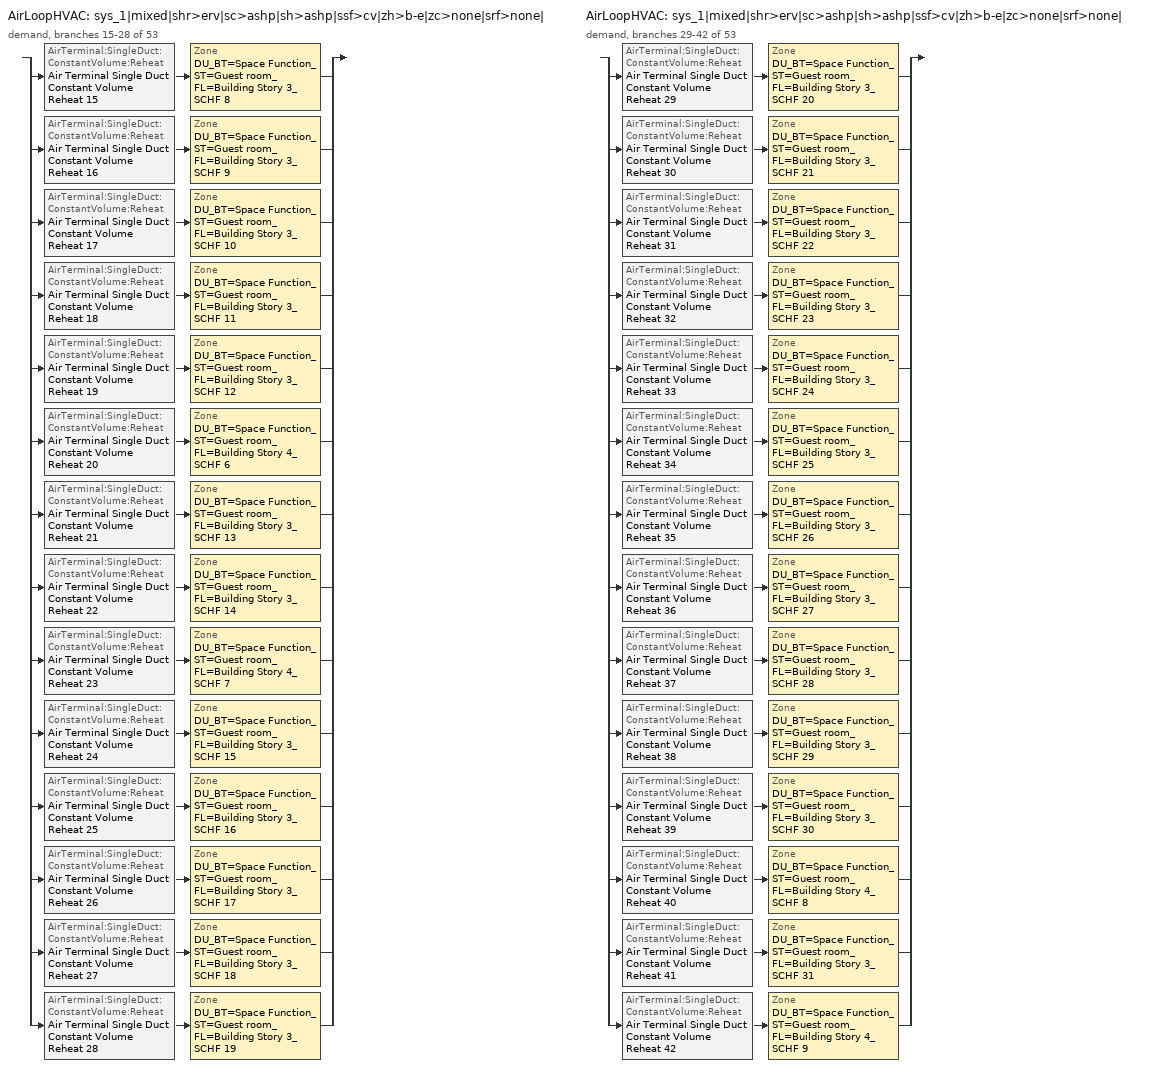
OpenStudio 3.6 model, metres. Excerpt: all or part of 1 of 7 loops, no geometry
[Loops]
AirLoopHVAC 'sys_1|mixed|shr>erv|sc>ashp|sh>ashp|ssf>cv|zh>b-e|zc>none|srf>none|'
 demand, branches 15-28 of 53: split
  | AirTerminal:SingleDuct:ConstantVolume:Reheat 'Air Terminal Single Duct Constant Volume Reheat 15' > Zone 'DU_BT=Space Function_ST=Guest room_FL=Building Story 3_SCHF 8'
  | AirTerminal:SingleDuct:ConstantVolume:Reheat 'Air Terminal Single Duct Constant Volume Reheat 16' > Zone 'DU_BT=Space Function_ST=Guest room_FL=Building Story 3_SCHF 9'
  | AirTerminal:SingleDuct:ConstantVolume:Reheat 'Air Terminal Single Duct Constant Volume Reheat 17' > Zone 'DU_BT=Space Function_ST=Guest room_FL=Building Story 3_SCHF 10'
  | AirTerminal:SingleDuct:ConstantVolume:Reheat 'Air Terminal Single Duct Constant Volume Reheat 18' > Zone 'DU_BT=Space Function_ST=Guest room_FL=Building Story 3_SCHF 11'
  | AirTerminal:SingleDuct:ConstantVolume:Reheat 'Air Terminal Single Duct Constant Volume Reheat 19' > Zone 'DU_BT=Space Function_ST=Guest room_FL=Building Story 3_SCHF 12'
  | AirTerminal:SingleDuct:ConstantVolume:Reheat 'Air Terminal Single Duct Constant Volume Reheat 20' > Zone 'DU_BT=Space Function_ST=Guest room_FL=Building Story 4_SCHF 6'
  | AirTerminal:SingleDuct:ConstantVolume:Reheat 'Air Terminal Single Duct Constant Volume Reheat 21' > Zone 'DU_BT=Space Function_ST=Guest room_FL=Building Story 3_SCHF 13'
  | AirTerminal:SingleDuct:ConstantVolume:Reheat 'Air Terminal Single Duct Constant Volume Reheat 22' > Zone 'DU_BT=Space Function_ST=Guest room_FL=Building Story 3_SCHF 14'
  | AirTerminal:SingleDuct:ConstantVolume:Reheat 'Air Terminal Single Duct Constant Volume Reheat 23' > Zone 'DU_BT=Space Function_ST=Guest room_FL=Building Story 4_SCHF 7'
  | AirTerminal:SingleDuct:ConstantVolume:Reheat 'Air Terminal Single Duct Constant Volume Reheat 24' > Zone 'DU_BT=Space Function_ST=Guest room_FL=Building Story 3_SCHF 15'
  | AirTerminal:SingleDuct:ConstantVolume:Reheat 'Air Terminal Single Duct Constant Volume Reheat 25' > Zone 'DU_BT=Space Function_ST=Guest room_FL=Building Story 3_SCHF 16'
  | AirTerminal:SingleDuct:ConstantVolume:Reheat 'Air Terminal Single Duct Constant Volume Reheat 26' > Zone 'DU_BT=Space Function_ST=Guest room_FL=Building Story 3_SCHF 17'
  | AirTerminal:SingleDuct:ConstantVolume:Reheat 'Air Terminal Single Duct Constant Volume Reheat 27' > Zone 'DU_BT=Space Function_ST=Guest room_FL=Building Story 3_SCHF 18'
  | AirTerminal:SingleDuct:ConstantVolume:Reheat 'Air Terminal Single Duct Constant Volume Reheat 28' > Zone 'DU_BT=Space Function_ST=Guest room_FL=Building Story 3_SCHF 19'
AirLoopHVAC 'sys_1|mixed|shr>erv|sc>ashp|sh>ashp|ssf>cv|zh>b-e|zc>none|srf>none|'
 demand, branches 29-42 of 53: split
  | AirTerminal:SingleDuct:ConstantVolume:Reheat 'Air Terminal Single Duct Constant Volume Reheat 29' > Zone 'DU_BT=Space Function_ST=Guest room_FL=Building Story 3_SCHF 20'
  | AirTerminal:SingleDuct:ConstantVolume:Reheat 'Air Terminal Single Duct Constant Volume Reheat 30' > Zone 'DU_BT=Space Function_ST=Guest room_FL=Building Story 3_SCHF 21'
  | AirTerminal:SingleDuct:ConstantVolume:Reheat 'Air Terminal Single Duct Constant Volume Reheat 31' > Zone 'DU_BT=Space Function_ST=Guest room_FL=Building Story 3_SCHF 22'
  | AirTerminal:SingleDuct:ConstantVolume:Reheat 'Air Terminal Single Duct Constant Volume Reheat 32' > Zone 'DU_BT=Space Function_ST=Guest room_FL=Building Story 3_SCHF 23'
  | AirTerminal:SingleDuct:ConstantVolume:Reheat 'Air Terminal Single Duct Constant Volume Reheat 33' > Zone 'DU_BT=Space Function_ST=Guest room_FL=Building Story 3_SCHF 24'
  | AirTerminal:SingleDuct:ConstantVolume:Reheat 'Air Terminal Single Duct Constant Volume Reheat 34' > Zone 'DU_BT=Space Function_ST=Guest room_FL=Building Story 3_SCHF 25'
  | AirTerminal:SingleDuct:ConstantVolume:Reheat 'Air Terminal Single Duct Constant Volume Reheat 35' > Zone 'DU_BT=Space Function_ST=Guest room_FL=Building Story 3_SCHF 26'
  | AirTerminal:SingleDuct:ConstantVolume:Reheat 'Air Terminal Single Duct Constant Volume Reheat 36' > Zone 'DU_BT=Space Function_ST=Guest room_FL=Building Story 3_SCHF 27'
  | AirTerminal:SingleDuct:ConstantVolume:Reheat 'Air Terminal Single Duct Constant Volume Reheat 37' > Zone 'DU_BT=Space Function_ST=Guest room_FL=Building Story 3_SCHF 28'
  | AirTerminal:SingleDuct:ConstantVolume:Reheat 'Air Terminal Single Duct Constant Volume Reheat 38' > Zone 'DU_BT=Space Function_ST=Guest room_FL=Building Story 3_SCHF 29'
  | AirTerminal:SingleDuct:ConstantVolume:Reheat 'Air Terminal Single Duct Constant Volume Reheat 39' > Zone 'DU_BT=Space Function_ST=Guest room_FL=Building Story 3_SCHF 30'
  | AirTerminal:SingleDuct:ConstantVolume:Reheat 'Air Terminal Single Duct Constant Volume Reheat 40' > Zone 'DU_BT=Space Function_ST=Guest room_FL=Building Story 4_SCHF 8'
  | AirTerminal:SingleDuct:ConstantVolume:Reheat 'Air Terminal Single Duct Constant Volume Reheat 41' > Zone 'DU_BT=Space Function_ST=Guest room_FL=Building Story 3_SCHF 31'
  | AirTerminal:SingleDuct:ConstantVolume:Reheat 'Air Terminal Single Duct Constant Volume Reheat 42' > Zone 'DU_BT=Space Function_ST=Guest room_FL=Building Story 4_SCHF 9'
[Sizing:Zone] Zone Cooling Design Supply Air Temperature Input Method=TemperatureDifference; Zone Cooling Design Supply Air Temperature {C}=14; Zone Cooling Design Supply Air Temperature Difference {deltaC}=11; Zone Heating Design Supply Air Temperature Input Method=TemperatureDifference; Zone Heating Design Supply Air Temperature {C}=40; Zone Heating Design Supply Air Temperature Difference {deltaC}=21; Zone Cooling Design Supply Air Humidity Ratio {kg-H2O/kg-air}=0.0085; Zone Heating Design Supply Air Humidity Ratio {kg-H2O/kg-air}=0.008; Zone Heating Sizing Factor=1.3; Zone Cooling Sizing Factor=1; Cooling Design Air Flow Method=DesignDay; Heating Design Air Flow Method=DesignDay; Account for Dedicated Outdoor Air System=No; Dedicated Outdoor Air System Control Strategy=NeutralSupplyAir; Dedicated Outdoor Air Low Setpoint Temperature for Design {C}=autosize; Dedicated Outdoor Air High Setpoint Temperature for Design {C}=autosize; Zone Load Sizing Method=Sensible Load Only No Latent Load; Zone Latent Cooling Design Supply Air Humidity Ratio Input Method=HumidityRatioDifference; Zone Cooling Design Supply Air Humidity Ratio Difference {kgWater/kgDryAir}=0.005; Zone Latent Heating Design Supply Air Humidity Ratio Input Method=HumidityRatioDifference; Zone Humidification Design Supply Air Humidity Ratio Difference {kgWater/kgDryAir}=0.005
DU_BT=Space Function_ST=Guest room_FL=Building Story 3_SCHF 8; DU_BT=Space Function_ST=Guest room_FL=Building Story 3_SCHF 9; DU_BT=Space Function_ST=Guest room_FL=Building Story 3_SCHF 10; DU_BT=Space Function_ST=Guest room_FL=Building Story 3_SCHF 11; DU_BT=Space Function_ST=Guest room_FL=Building Story 3_SCHF 12; DU_BT=Space Function_ST=Guest room_FL=Building Story 4_SCHF 6; DU_BT=Space Function_ST=Guest room_FL=Building Story 3_SCHF 13; DU_BT=Space Function_ST=Guest room_FL=Building Story 3_SCHF 14; DU_BT=Space Function_ST=Guest room_FL=Building Story 4_SCHF 7; DU_BT=Space Function_ST=Guest room_FL=Building Story 3_SCHF 15; DU_BT=Space Function_ST=Guest room_FL=Building Story 3_SCHF 16; DU_BT=Space Function_ST=Guest room_FL=Building Story 3_SCHF 17; DU_BT=Space Function_ST=Guest room_FL=Building Story 3_SCHF 18; DU_BT=Space Function_ST=Guest room_FL=Building Story 3_SCHF 19; DU_BT=Space Function_ST=Guest room_FL=Building Story 3_SCHF 20; DU_BT=Space Function_ST=Guest room_FL=Building Story 3_SCHF 21; DU_BT=Space Function_ST=Guest room_FL=Building Story 3_SCHF 22; DU_BT=Space Function_ST=Guest room_FL=Building Story 3_SCHF 23; DU_BT=Space Function_ST=Guest room_FL=Building Story 3_SCHF 24; DU_BT=Space Function_ST=Guest room_FL=Building Story 3_SCHF 25; DU_BT=Space Function_ST=Guest room_FL=Building Story 3_SCHF 26; DU_BT=Space Function_ST=Guest room_FL=Building Story 3_SCHF 27; DU_BT=Space Function_ST=Guest room_FL=Building Story 3_SCHF 28; DU_BT=Space Function_ST=Guest room_FL=Building Story 3_SCHF 29; DU_BT=Space Function_ST=Guest room_FL=Building Story 3_SCHF 30; DU_BT=Space Function_ST=Guest room_FL=Building Story 4_SCHF 8; DU_BT=Space Function_ST=Guest room_FL=Building Story 3_SCHF 31; DU_BT=Space Function_ST=Guest room_FL=Building Story 4_SCHF 9
[Zone equipment]
DU_BT=Space Function_ST=Guest room_FL=Building Story 3_SCHF 8: Zone HVAC Baseboard Convective Electric 15, Air Terminal Single Duct Constant Volume Reheat 15
DU_BT=Space Function_ST=Guest room_FL=Building Story 3_SCHF 9: Zone HVAC Baseboard Convective Electric 16, Air Terminal Single Duct Constant Volume Reheat 16
DU_BT=Space Function_ST=Guest room_FL=Building Story 3_SCHF 10: Zone HVAC Baseboard Convective Electric 17, Air Terminal Single Duct Constant Volume Reheat 17
DU_BT=Space Function_ST=Guest room_FL=Building Story 3_SCHF 11: Zone HVAC Baseboard Convective Electric 18, Air Terminal Single Duct Constant Volume Reheat 18
DU_BT=Space Function_ST=Guest room_FL=Building Story 3_SCHF 12: Zone HVAC Baseboard Convective Electric 19, Air Terminal Single Duct Constant Volume Reheat 19
DU_BT=Space Function_ST=Guest room_FL=Building Story 4_SCHF 6: Zone HVAC Baseboard Convective Electric 20, Air Terminal Single Duct Constant Volume Reheat 20
DU_BT=Space Function_ST=Guest room_FL=Building Story 3_SCHF 13: Zone HVAC Baseboard Convective Electric 21, Air Terminal Single Duct Constant Volume Reheat 21
DU_BT=Space Function_ST=Guest room_FL=Building Story 3_SCHF 14: Zone HVAC Baseboard Convective Electric 22, Air Terminal Single Duct Constant Volume Reheat 22
DU_BT=Space Function_ST=Guest room_FL=Building Story 4_SCHF 7: Zone HVAC Baseboard Convective Electric 23, Air Terminal Single Duct Constant Volume Reheat 23
DU_BT=Space Function_ST=Guest room_FL=Building Story 3_SCHF 15: Zone HVAC Baseboard Convective Electric 24, Air Terminal Single Duct Constant Volume Reheat 24
DU_BT=Space Function_ST=Guest room_FL=Building Story 3_SCHF 16: Zone HVAC Baseboard Convective Electric 25, Air Terminal Single Duct Constant Volume Reheat 25
DU_BT=Space Function_ST=Guest room_FL=Building Story 3_SCHF 17: Zone HVAC Baseboard Convective Electric 26, Air Terminal Single Duct Constant Volume Reheat 26
DU_BT=Space Function_ST=Guest room_FL=Building Story 3_SCHF 18: Zone HVAC Baseboard Convective Electric 27, Air Terminal Single Duct Constant Volume Reheat 27
DU_BT=Space Function_ST=Guest room_FL=Building Story 3_SCHF 19: Zone HVAC Baseboard Convective Electric 28, Air Terminal Single Duct Constant Volume Reheat 28
DU_BT=Space Function_ST=Guest room_FL=Building Story 3_SCHF 20: Zone HVAC Baseboard Convective Electric 29, Air Terminal Single Duct Constant Volume Reheat 29
DU_BT=Space Function_ST=Guest room_FL=Building Story 3_SCHF 21: Zone HVAC Baseboard Convective Electric 30, Air Terminal Single Duct Constant Volume Reheat 30
DU_BT=Space Function_ST=Guest room_FL=Building Story 3_SCHF 22: Zone HVAC Baseboard Convective Electric 31, Air Terminal Single Duct Constant Volume Reheat 31
DU_BT=Space Function_ST=Guest room_FL=Building Story 3_SCHF 23: Zone HVAC Baseboard Convective Electric 32, Air Terminal Single Duct Constant Volume Reheat 32
DU_BT=Space Function_ST=Guest room_FL=Building Story 3_SCHF 24: Zone HVAC Baseboard Convective Electric 33, Air Terminal Single Duct Constant Volume Reheat 33
DU_BT=Space Function_ST=Guest room_FL=Building Story 3_SCHF 25: Zone HVAC Baseboard Convective Electric 34, Air Terminal Single Duct Constant Volume Reheat 34
DU_BT=Space Function_ST=Guest room_FL=Building Story 3_SCHF 26: Zone HVAC Baseboard Convective Electric 35, Air Terminal Single Duct Constant Volume Reheat 35
DU_BT=Space Function_ST=Guest room_FL=Building Story 3_SCHF 27: Zone HVAC Baseboard Convective Electric 36, Air Terminal Single Duct Constant Volume Reheat 36
DU_BT=Space Function_ST=Guest room_FL=Building Story 3_SCHF 28: Zone HVAC Baseboard Convective Electric 37, Air Terminal Single Duct Constant Volume Reheat 37
DU_BT=Space Function_ST=Guest room_FL=Building Story 3_SCHF 29: Zone HVAC Baseboard Convective Electric 38, Air Terminal Single Duct Constant Volume Reheat 38
DU_BT=Space Function_ST=Guest room_FL=Building Story 3_SCHF 30: Zone HVAC Baseboard Convective Electric 39, Air Terminal Single Duct Constant Volume Reheat 39
DU_BT=Space Function_ST=Guest room_FL=Building Story 4_SCHF 8: Zone HVAC Baseboard Convective Electric 40, Air Terminal Single Duct Constant Volume Reheat 40
DU_BT=Space Function_ST=Guest room_FL=Building Story 3_SCHF 31: Zone HVAC Baseboard Convective Electric 41, Air Terminal Single Duct Constant Volume Reheat 41
DU_BT=Space Function_ST=Guest room_FL=Building Story 4_SCHF 9: Zone HVAC Baseboard Convective Electric 42, Air Terminal Single Duct Constant Volume Reheat 42
[ZoneHVAC:Baseboard:Convective:Electric] Availability Schedule=Always On Discrete; Nominal Capacity {W}=autosize; Efficiency=1
Zone HVAC Baseboard Convective Electric 15; Zone HVAC Baseboard Convective Electric 16; Zone HVAC Baseboard Convective Electric 17; Zone HVAC Baseboard Convective Electric 18; Zone HVAC Baseboard Convective Electric 19; Zone HVAC Baseboard Convective Electric 20; Zone HVAC Baseboard Convective Electric 21; Zone HVAC Baseboard Convective Electric 22; Zone HVAC Baseboard Convective Electric 23; Zone HVAC Baseboard Convective Electric 24; Zone HVAC Baseboard Convective Electric 25; Zone HVAC Baseboard Convective Electric 26; Zone HVAC Baseboard Convective Electric 27; Zone HVAC Baseboard Convective Electric 28; Zone HVAC Baseboard Convective Electric 29; Zone HVAC Baseboard Convective Electric 30; Zone HVAC Baseboard Convective Electric 31; Zone HVAC Baseboard Convective Electric 32; Zone HVAC Baseboard Convective Electric 33; Zone HVAC Baseboard Convective Electric 34; Zone HVAC Baseboard Convective Electric 35; Zone HVAC Baseboard Convective Electric 36; Zone HVAC Baseboard Convective Electric 37; Zone HVAC Baseboard Convective Electric 38; Zone HVAC Baseboard Convective Electric 39; Zone HVAC Baseboard Convective Electric 40; Zone HVAC Baseboard Convective Electric 41; Zone HVAC Baseboard Convective Electric 42
[Coil:Heating:Gas] Availability Schedule=Always On Discrete; Gas Burner Efficiency=0.924; Nominal Capacity {W}=AutoSize; Parasitic Electric Load {W}=0; Part Load Fraction Correlation Curve=FURNACE-EFFPLR-NECB2011; Parasitic Gas Load {W}=0
Coil Heating Gas 15; Coil Heating Gas 16; Coil Heating Gas 17; Coil Heating Gas 18; Coil Heating Gas 19; Coil Heating Gas 20; Coil Heating Gas 21; Coil Heating Gas 22; Coil Heating Gas 23; Coil Heating Gas 24; Coil Heating Gas 25; Coil Heating Gas 26; Coil Heating Gas 27; Coil Heating Gas 28; Coil Heating Gas 29; Coil Heating Gas 30; Coil Heating Gas 31; Coil Heating Gas 32; Coil Heating Gas 33; Coil Heating Gas 34; Coil Heating Gas 35; Coil Heating Gas 36; Coil Heating Gas 37; Coil Heating Gas 38; Coil Heating Gas 39; Coil Heating Gas 40; Coil Heating Gas 41; Coil Heating Gas 42
[AirTerminal:SingleDuct:ConstantVolume:Reheat] Availability Schedule=Always On Discrete; Maximum Air Flow Rate {m3/s}=autosize; Maximum Hot Water or Steam Flow Rate {m3/s}=autosize; Minimum Hot Water or Steam Flow Rate {m3/s}=0; Convergence Tolerance=0.001; Maximum Reheat Air Temperature {C}=35
Name | Reheat Coil
Air Terminal Single Duct Constant Volume Reheat 15 | Coil Heating Gas 15
Air Terminal Single Duct Constant Volume Reheat 16 | Coil Heating Gas 16
Air Terminal Single Duct Constant Volume Reheat 17 | Coil Heating Gas 17
Air Terminal Single Duct Constant Volume Reheat 18 | Coil Heating Gas 18
Air Terminal Single Duct Constant Volume Reheat 19 | Coil Heating Gas 19
Air Terminal Single Duct Constant Volume Reheat 20 | Coil Heating Gas 20
Air Terminal Single Duct Constant Volume Reheat 21 | Coil Heating Gas 21
Air Terminal Single Duct Constant Volume Reheat 22 | Coil Heating Gas 22
Air Terminal Single Duct Constant Volume Reheat 23 | Coil Heating Gas 23
Air Terminal Single Duct Constant Volume Reheat 24 | Coil Heating Gas 24
Air Terminal Single Duct Constant Volume Reheat 25 | Coil Heating Gas 25
Air Terminal Single Duct Constant Volume Reheat 26 | Coil Heating Gas 26
Air Terminal Single Duct Constant Volume Reheat 27 | Coil Heating Gas 27
Air Terminal Single Duct Constant Volume Reheat 28 | Coil Heating Gas 28
Air Terminal Single Duct Constant Volume Reheat 29 | Coil Heating Gas 29
Air Terminal Single Duct Constant Volume Reheat 30 | Coil Heating Gas 30
Air Terminal Single Duct Constant Volume Reheat 31 | Coil Heating Gas 31
Air Terminal Single Duct Constant Volume Reheat 32 | Coil Heating Gas 32
Air Terminal Single Duct Constant Volume Reheat 33 | Coil Heating Gas 33
Air Terminal Single Duct Constant Volume Reheat 34 | Coil Heating Gas 34
Air Terminal Single Duct Constant Volume Reheat 35 | Coil Heating Gas 35
Air Terminal Single Duct Constant Volume Reheat 36 | Coil Heating Gas 36
Air Terminal Single Duct Constant Volume Reheat 37 | Coil Heating Gas 37
Air Terminal Single Duct Constant Volume Reheat 38 | Coil Heating Gas 38
Air Terminal Single Duct Constant Volume Reheat 39 | Coil Heating Gas 39
Air Terminal Single Duct Constant Volume Reheat 40 | Coil Heating Gas 40
Air Terminal Single Duct Constant Volume Reheat 41 | Coil Heating Gas 41
Air Terminal Single Duct Constant Volume Reheat 42 | Coil Heating Gas 42
[Schedule:Constant]
Always On Discrete: Value=1
[Curve:Cubic]
FURNACE-EFFPLR-NECB2011: Coefficient1 Constant=0.722; Coefficient2 x=0.8211; Coefficient3 x**2=-1.0396; Coefficient4 x**3=0.5; Minimum Value of x=0; Maximum Value of x=1
